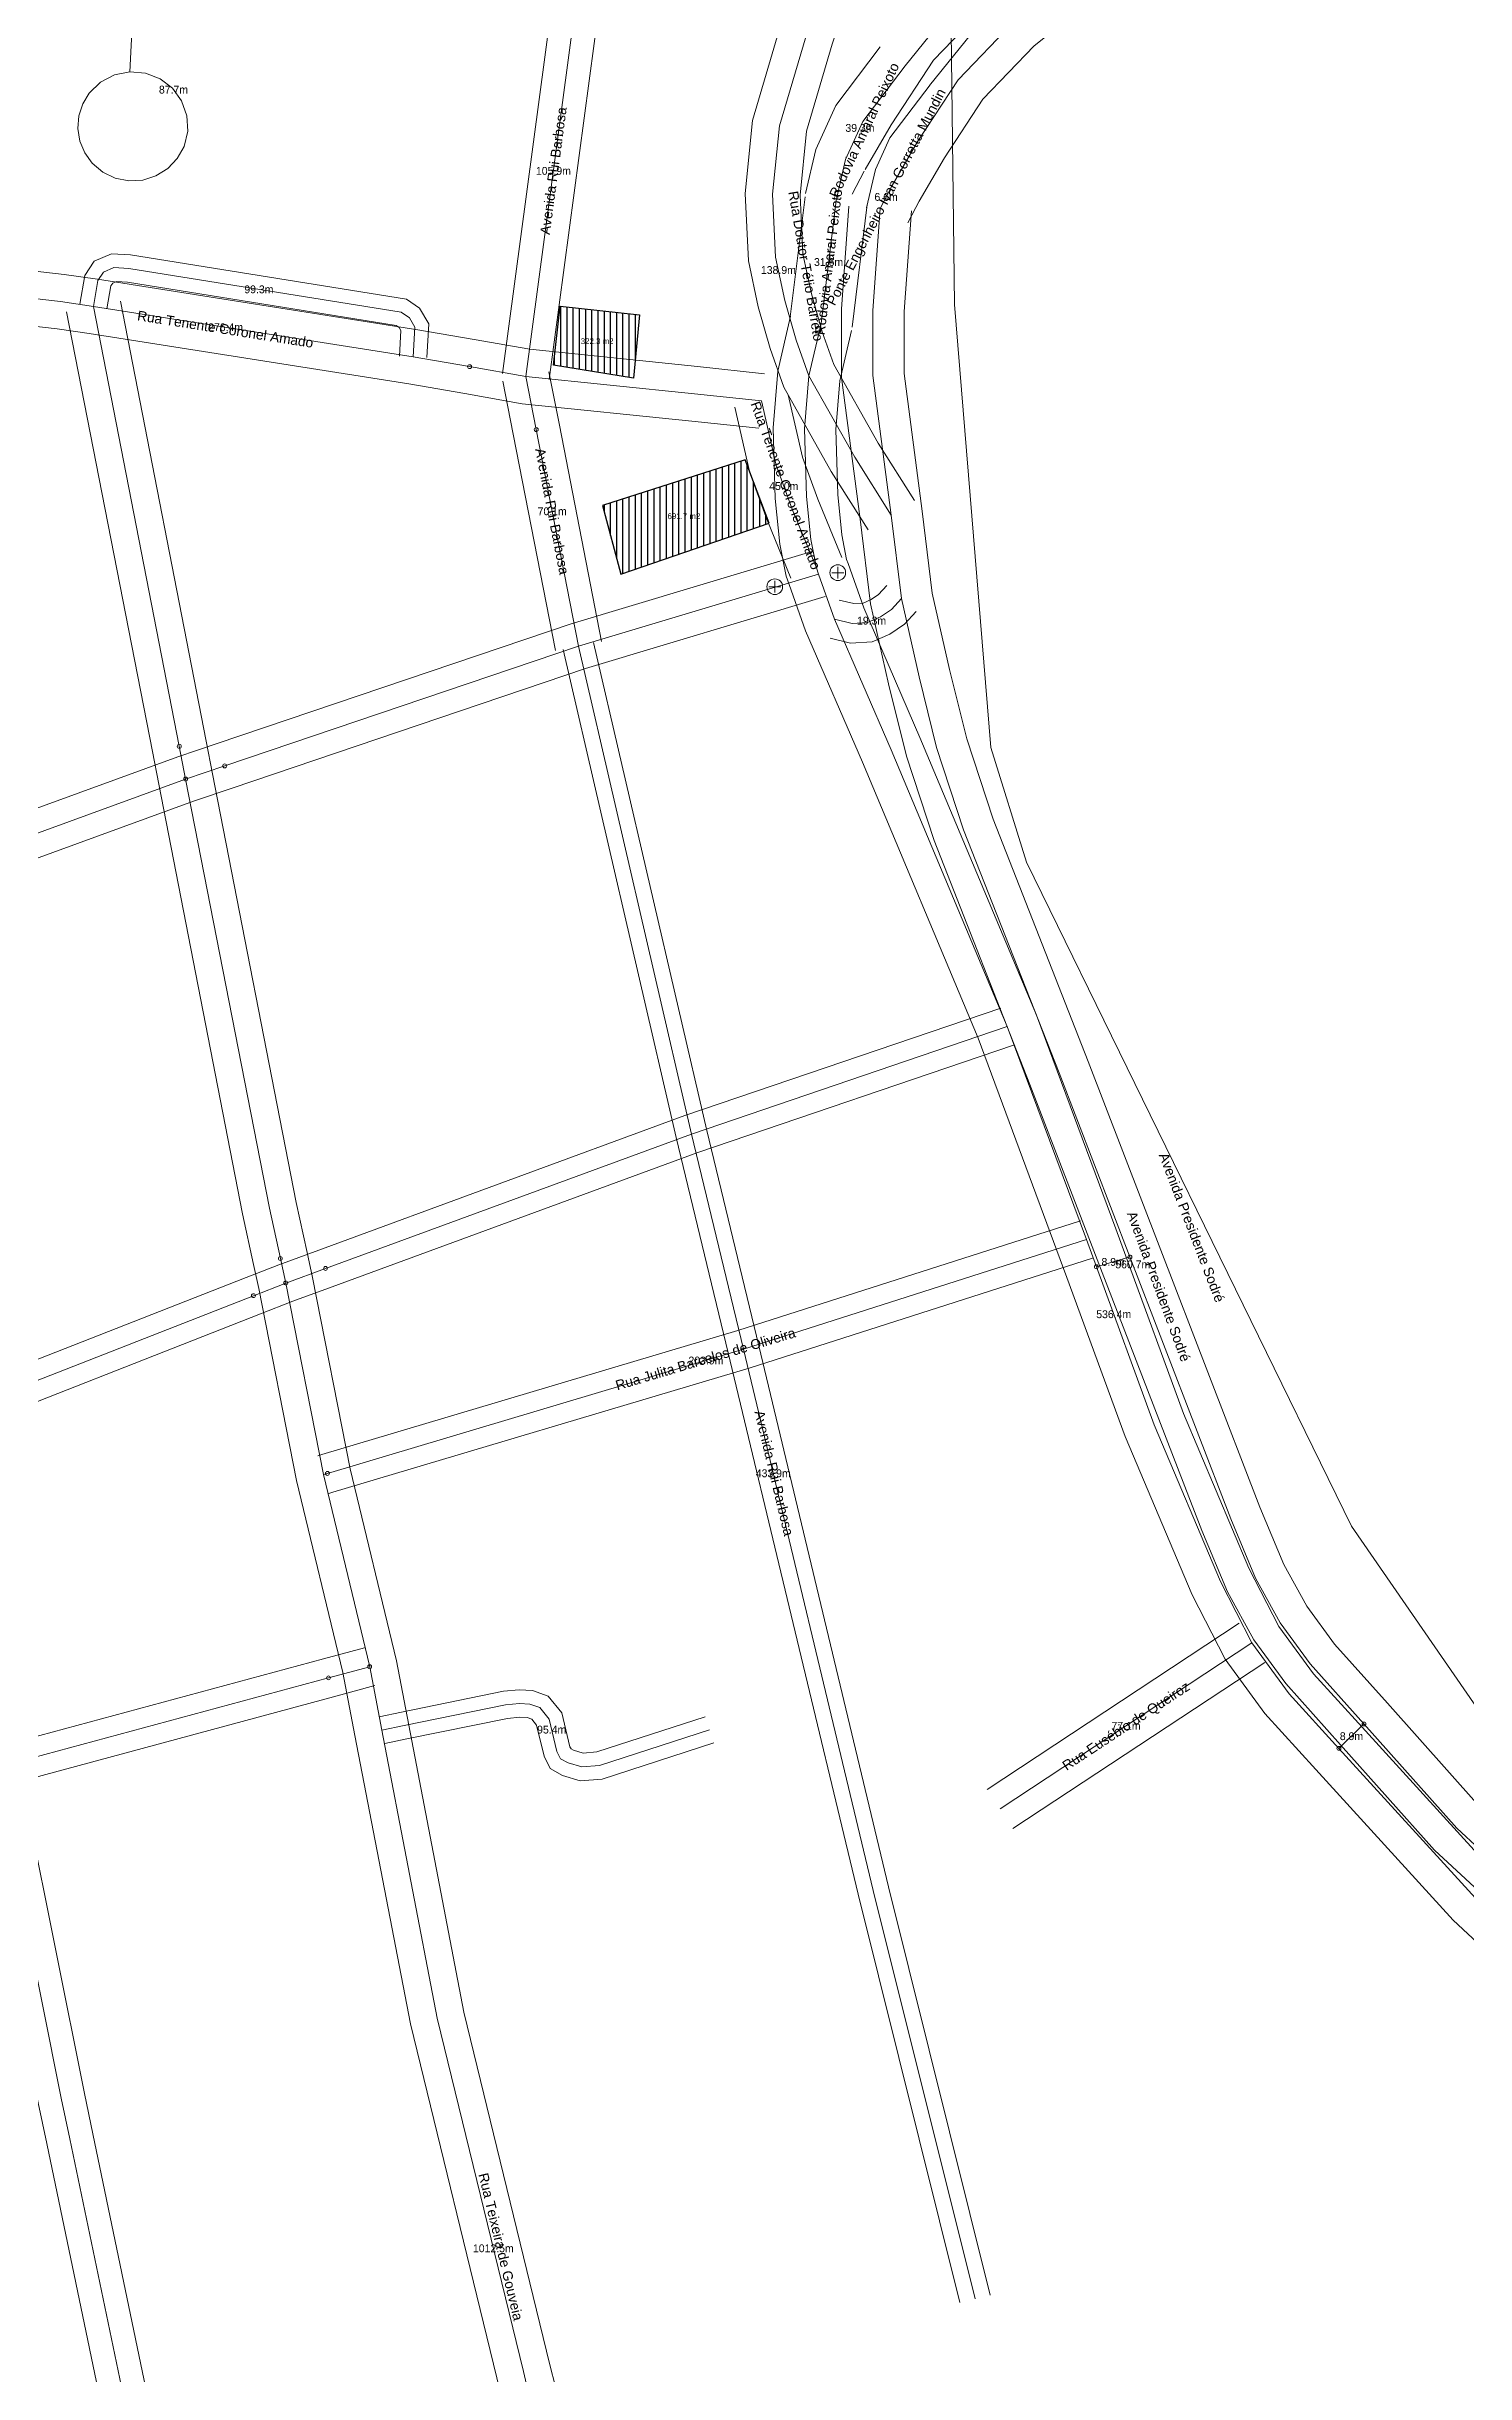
# Model space of a CAD drawing. Header units: metres. Extents: x 212809 to 214582, y 7522455 to 7524839.
# Drawn here: x 213765 to 214128, y 7522925 to 7523519 of the extents above; entities that cross this region are included whole.
import ezdxf
from ezdxf.enums import TextEntityAlignment as Align

# ---------------------------------------------------------------- set-up
doc = ezdxf.new("R2010")
doc.units = ezdxf.units.M
for name, color, linetype, lineweight in [('ANNOT_AREA', 2, 'Continuous', 13), ('ANNOT_LENGTH', 2, 'Continuous', 13), ('EDIFICACAO', 7, 'Continuous', 30), ('EQUIPAMENTOS', 4, 'Continuous', 15), ('TEXTO', 7, 'Continuous', 15), ('VEGETACAO', 3, 'Continuous', 13), ('VIAS', 8, 'Continuous', 15), ('VIAS_MEIO_FIO', 251, 'Continuous', 9)]:
    doc.layers.add(name, color=color, linetype=linetype, lineweight=lineweight)
doc.styles.add('PRO_STYLE', font='arial.ttf')

# ---------------------------------------------------------------- blocks, each defined once
blk = doc.blocks.new('ARVORE')
at = {"layer": 'VEGETACAO'}
for p, q in [((-1.5, 0), (1.5, 0)), ((0, -1.5), (0, 1.5))]:
    blk.add_line(p, q, dxfattribs=at)
at = {"layer": 'VEGETACAO', "color": 3}
blk.add_circle((0, 0), 2, dxfattribs=at)

msp = doc.modelspace()

# ---------------------------------------------------------------- hatches: boundary and pattern name
at = {"layer": 'EDIFICACAO_HATCH'}
h = msp.add_hatch(dxfattribs=at)
h.set_pattern_fill('ANSI31', scale=0.5, angle=45)
h.paths.add_polyline_path([(213896.39, 7523452.68), (213916.7, 7523450.49), (213915.14, 7523434.31), (213894.74, 7523437.61), (213896.39, 7523452.68)])
h = msp.add_hatch(dxfattribs=at)
h.set_pattern_fill('ANSI31', scale=0.5, angle=45)
h.paths.add_polyline_path([(213907.2, 7523401.77), (213911.94, 7523384.26), (213949.81, 7523397.32), (213943.63, 7523413.41), (213907.2, 7523401.77)])

# ---------------------------------------------------------------- linework, layer by layer
at = {"layer": 'EDIFICACAO'}
for points in [[(213896.39, 7523452.68), (213916.7, 7523450.49), (213915.14, 7523434.31), (213894.74, 7523437.61), (213896.39, 7523452.68)], [(213907.2, 7523401.77), (213911.94, 7523384.26), (213949.81, 7523397.32), (213943.63, 7523413.41), (213907.2, 7523401.77)]]:
    msp.add_lwpolyline(points, close=True, dxfattribs=at)
at = {"layer": 'EQUIPAMENTOS'}
msp.add_lwpolyline([(214132.89, 7523091.42), (214098.52, 7523141.26), (214015.51, 7523310.72), (214006.38, 7523339.98), (213997.11, 7523453.06), (213995.2, 7523606.63), (213981.62, 7523623.67), (213956.62, 7523693.31), (213925.81, 7523750.06), (213929.44, 7523758.55), (213899.08, 7523769.24), (213901.38, 7523786.09), (213864.16, 7523930.12)], dxfattribs=at)
at = {"layer": 'VIAS'}
for points in [[(213981.16, 7523483.49), (213987.74, 7523494.77), (213998.03, 7523510.49), (214012.06, 7523525.05), (214036.31, 7523544.45), (214065.98, 7523565.69), (214113.11, 7523600.1), (214133.79, 7523617.93), (214146.4, 7523631.5), (214154.65, 7523641.27)], [(214032.05, 7523572.9), (213984.49, 7523514.02)], [(213786.51, 7523512.52), (213788.12, 7523544.45)], [(213887.66, 7523434.72), (213901.69, 7523539.71)], [(213980.94, 7523399.33), (213971.64, 7523414.09), (213959.89, 7523434.88), (213956.68, 7523443.99), (213953.8, 7523454.16), (213951.43, 7523465.16), (213950.67, 7523481.23), (213952.43, 7523498.73), (213959.19, 7523521.66), (213961.86, 7523529.76)], [(213984.49, 7523514.02), (213973.69, 7523499.8), (213969.31, 7523490.1), (213966.87, 7523479.62)], [(213776.92, 7523489.2), (213779.62, 7523486.91), (213782.8, 7523485.36), (213786.28, 7523484.66), (213789.82, 7523484.85), (213793.2, 7523485.92), (213796.21, 7523487.78), (213798.64, 7523490.34), (213800.36, 7523493.43), (213801.3, 7523497.32), (213801.09, 7523501.29), (213799.75, 7523505.06), (213797.42, 7523508.29), (213794.24, 7523510.74), (213790.5, 7523512.19), (213786.51, 7523512.52), (213782.57, 7523511.73), (213779.03, 7523509.86), (213776.16, 7523507.08), (213774.49, 7523504.3), (213773.52, 7523501.22), (213773.28, 7523497.99), (213773.79, 7523494.81), (213775.02, 7523491.82), (213776.92, 7523489.2)], [(213978.11, 7523477.62), (213981.16, 7523483.49)], [(213966.87, 7523479.62), (213963.03, 7523448.27)], [(214224.21, 7523014.4), (214215.04, 7523020.42), (214202.21, 7523026.5), (214187.47, 7523031.56), (214161.2, 7523039.14), (214147.95, 7523045.5), (214137.16, 7523053.27), (214125.35, 7523064.18), (214101.66, 7523090.73), (214087.95, 7523106.1), (214080.29, 7523116.54), (214074, 7523127.96), (214067.64, 7523143.1), (214041.89, 7523209.95), (214023.79, 7523256.92), (213999.42, 7523319), (213992.54, 7523340.03), (213988.06, 7523358.09), (213983.54, 7523378.08), (213980.94, 7523399.33), (213976.27, 7523434.98), (213976.24, 7523451.61), (213978.11, 7523477.62)], [(213789.52, 7522896.98), (213771.19, 7522984.87), (213769.03, 7522995.2), (213754.58, 7523067.37), (213752.13, 7523079.55), (213734.11, 7523167.16), (213710.86, 7523284.53), (213708.14, 7523298.23), (213686.04, 7523395.12), (213676.1, 7523452.01), (213673.9, 7523464.65)], [(213673.9, 7523464.65), (213704.43, 7523461.18), (213768.85, 7523453.86), (213777.23, 7523452.61), (213858.9, 7523439.75), (213873.28, 7523437.24), (213887.66, 7523434.72), (213930.74, 7523430.29), (213947.84, 7523428.48)], [(213777.23, 7523452.61), (213778.36, 7523459.19), (213779.8, 7523461.38), (213782.45, 7523462.53), (213786.29, 7523462.33), (213855.81, 7523451.1), (213857.9, 7523449.69), (213859.3, 7523447.32), (213858.9, 7523439.75)], [(213777.23, 7523452.61), (213799.15, 7523340.32), (213800.78, 7523331.95), (213822.15, 7523222.41), (213824.96, 7523209.57), (213826.34, 7523203.3), (213835.94, 7523154.4), (213847.77, 7523105.35), (213850.88, 7523089.15), (213865, 7523015.67), (213887.01, 7522925.44), (213888.36, 7522919.9), (213902.04, 7522857.42), (213910.5, 7522818.75), (213929.12, 7522733.64), (213930.9, 7522725.53), (213954.55, 7522634.32), (213957.39, 7522623.35), (213963.23, 7522595.69), (213980.47, 7522514.04), (213987.46, 7522472.85), (213989.16, 7522462.86)], [(213963.03, 7523448.27), (213959.89, 7523434.88), (213958.82, 7523421.4), (213959.29, 7523404.08), (213960.39, 7523393.11), (213961.83, 7523385.86), (213962.38, 7523384.3), (213966.49, 7523372.74), (213980.93, 7523339.41), (214010.58, 7523268.76), (214030.78, 7523214.4), (214033.33, 7523207.45), (214048.12, 7523167.07), (214065.03, 7523127.11), (214073.06, 7523111.45), (214082.56, 7523098.44), (214095.27, 7523084.51), (214130.18, 7523046.27), (214144.32, 7523033.06), (214159.06, 7523023.58), (214178.37, 7523012.69), (214206.95, 7522999.96)], [(213901.07, 7523365.91), (213890.31, 7523421.17), (213887.66, 7523434.72)], [(213947.84, 7523428.48), (213951.53, 7523412.12), (213955.68, 7523400.86), (213961.83, 7523385.86)], [(213962.38, 7523384.3), (213901.07, 7523365.91), (213810.75, 7523335.32), (213800.78, 7523331.95), (213717.12, 7523301.5), (213708.14, 7523298.23), (213616.04, 7523266.31), (213605.95, 7523262.81), (213502.28, 7523225.43), (213412.8, 7523196.31), (213403.77, 7523193.37)], [(213966.49, 7523372.74), (213970.95, 7523371.7), (213974.91, 7523371.96), (213978.23, 7523373.35), (213981.03, 7523375.25), (213983.54, 7523378.08)], [(213901.07, 7523365.91), (213929.93, 7523241.34), (213943.23, 7523186.38), (213976.36, 7523048.24), (214002.34, 7522943.98)], [(213432.94, 7523065.89), (213528.43, 7523100.91), (213576.74, 7523115.76), (213623.33, 7523131.24), (213631.7, 7523134.02), (213725.59, 7523164.4), (213734.11, 7523167.16), (213818.09, 7523200.07), (213826.34, 7523203.3), (213836.48, 7523207.02), (213929.93, 7523241.34), (214010.58, 7523268.76)], [(214030.78, 7523214.4), (213943.23, 7523186.38), (213836.97, 7523154.7), (213835.94, 7523154.4)], [(214033.33, 7523207.45), (214041.89, 7523209.95)], [(214073.06, 7523111.45), (214008.73, 7523069.04)], [(213601.86, 7523021.12), (213647.89, 7523050.73), (213658.32, 7523054.8), (213752.13, 7523079.55), (213837.25, 7523102.51), (213847.77, 7523105.35)], [(213850.88, 7523089.15), (213856.57, 7523090.34), (213882.46, 7523095.63), (213886.05, 7523095.98), (213888.68, 7523095.83), (213891.25, 7523094.91), (213893.58, 7523091.99), (213895.6, 7523083.72), (213896.53, 7523081.87), (213898.42, 7523080.81), (213901.9, 7523079.78), (213906.45, 7523080.14), (213934.55, 7523089.25)], [(214101.66, 7523090.73), (214095.27, 7523084.51)]]:
    msp.add_lwpolyline(points, dxfattribs=at)
for centre in [(213873.28, 7523437.24), (213890.31, 7523421.17), (213799.15, 7523340.32), (213810.75, 7523335.32), (213800.78, 7523331.95), (214041.89, 7523209.95), (213824.96, 7523209.57), (213836.48, 7523207.02), (214033.33, 7523207.45), (213818.09, 7523200.07), (213826.34, 7523203.3), (213836.97, 7523154.7), (213847.77, 7523105.35), (213837.25, 7523102.51), (214101.66, 7523090.73), (214095.27, 7523084.51)]:
    msp.add_circle(centre, 0.5, dxfattribs=at)
at = {"layer": 'VIAS_MEIO_FIO', "color": 251}
for points in [[(213974.25, 7523487.53), (213980.94, 7523498.98), (213991.75, 7523515.5), (214006.66, 7523530.97), (214031.48, 7523550.83), (214061.3, 7523572.18), (214108.13, 7523606.37), (214128.23, 7523623.7), (214140.41, 7523636.81), (214148.54, 7523646.43)], [(213988.07, 7523479.46), (213994.55, 7523490.56), (214004.31, 7523505.48), (214017.47, 7523519.12), (214041.14, 7523538.07), (214070.67, 7523559.21), (214118.09, 7523593.83), (214139.35, 7523612.16), (214152.39, 7523626.19), (214160.77, 7523636.11)], [(214038.28, 7523567.87), (213990.71, 7523508.99)], [(213881.72, 7523435.52), (213895.74, 7523540.5)], [(213893.61, 7523433.93), (213907.64, 7523538.91)], [(213975.02, 7523395.6), (213965.62, 7523410.5), (213953.5, 7523431.97), (213950, 7523441.87), (213947, 7523452.47), (213944.46, 7523464.25), (213943.65, 7523481.42), (213945.53, 7523500.08), (213952.51, 7523523.75), (213955.22, 7523531.96)], [(213986.86, 7523403.06), (213977.65, 7523417.68), (213966.29, 7523437.79), (213963.35, 7523446.11), (213960.59, 7523455.85), (213958.39, 7523466.07), (213957.69, 7523481.05), (213959.33, 7523497.38), (213965.87, 7523519.58), (213968.51, 7523527.56)], [(213978.12, 7523518.86), (213966.78, 7523503.92), (213961.69, 7523492.68), (213959.08, 7523481.43)], [(213990.86, 7523509.18), (213980.61, 7523495.68), (213976.92, 7523487.52), (213974.66, 7523477.81)], [(213971.01, 7523481.3), (213974.05, 7523487.17)], [(213958.93, 7523480.59), (213955.09, 7523449.24)], [(214219.82, 7523007.72), (214211.11, 7523013.43), (214199.19, 7523019.08), (214185.06, 7523023.93), (214158.34, 7523031.64), (214143.85, 7523038.6), (214132.09, 7523047.06), (214119.64, 7523058.56), (214095.69, 7523085.4), (214081.72, 7523101.06), (214073.54, 7523112.23), (214066.79, 7523124.47), (214060.22, 7523140.12), (214034.42, 7523207.08), (214016.33, 7523254.02), (213991.89, 7523316.3), (213984.84, 7523337.82), (213980.27, 7523356.25), (213975.64, 7523376.71), (213973, 7523398.33), (213968.27, 7523434.46), (213968.24, 7523451.89), (213970.13, 7523478.19)], [(213974.81, 7523478.64), (213970.97, 7523447.3)], [(213985.21, 7523473.94), (213988.26, 7523479.81)], [(213674.69, 7523471.61), (213705.22, 7523468.14), (213769.76, 7523460.8), (213778.29, 7523459.53), (213860.04, 7523446.66), (213874.49, 7523444.13), (213888.63, 7523441.66), (213931.47, 7523437.25), (213948.58, 7523435.44)], [(214228.6, 7523021.09), (214218.96, 7523027.41), (214205.23, 7523033.92), (214189.88, 7523039.19), (214164.06, 7523046.64), (214152.05, 7523052.41), (214142.23, 7523059.48), (214131.07, 7523069.79), (214107.63, 7523096.05), (214094.17, 7523111.14), (214087.05, 7523120.85), (214081.21, 7523131.45), (214075.06, 7523146.09), (214049.35, 7523212.83), (214031.24, 7523259.82), (214006.95, 7523321.71), (214000.23, 7523342.24), (213995.84, 7523359.94), (213991.43, 7523379.45), (213988.88, 7523400.34), (213984.27, 7523435.51), (213984.24, 7523451.33), (213986.09, 7523477.04)], [(213795.39, 7522898.21), (213777.06, 7522986.1), (213774.91, 7522996.41), (213760.46, 7523068.55), (213758.01, 7523080.74), (213739.99, 7523168.35), (213716.74, 7523285.69), (213714.01, 7523299.48), (213691.92, 7523396.31), (213682.01, 7523453.04), (213679.81, 7523465.68)], [(213773.78, 7523453.2), (213775.03, 7523460.5), (213777.45, 7523464.17), (213781.81, 7523466.07), (213786.66, 7523465.81), (213857.13, 7523454.43), (213860.51, 7523452.15), (213862.86, 7523448.19), (213862.39, 7523439.57)], [(213783.65, 7522895.76), (213765.32, 7522983.65), (213763.15, 7522994), (213748.69, 7523066.19), (213746.25, 7523078.36), (213728.22, 7523165.98), (213704.97, 7523283.36), (213702.27, 7523296.98), (213680.15, 7523393.94), (213670.19, 7523450.98), (213667.99, 7523463.62)], [(213673.11, 7523457.7), (213703.64, 7523454.23), (213767.94, 7523446.92), (213776.17, 7523445.69), (213857.75, 7523432.85), (213872.07, 7523430.34), (213886.7, 7523427.78), (213930.01, 7523423.33), (213947.1, 7523421.51)], [(213780.68, 7523452.02), (213781.68, 7523457.88), (213782.15, 7523458.58), (213783.09, 7523458.99), (213785.91, 7523458.84), (213854.49, 7523447.77), (213855.29, 7523447.23), (213855.75, 7523446.45), (213855.4, 7523439.94)], [(213784.1, 7523453.95), (213806.02, 7523341.66), (213807.65, 7523333.29), (213829, 7523223.83), (213831.8, 7523211.07), (213833.19, 7523204.72), (213842.78, 7523155.89), (213854.61, 7523106.84), (213857.76, 7523090.47), (213871.84, 7523017.16), (213893.81, 7522927.1), (213895.18, 7522921.48), (213908.88, 7522858.91), (213917.34, 7522820.25), (213935.96, 7522735.14), (213937.71, 7522727.16), (213961.33, 7522636.07), (213964.21, 7522624.95), (213970.08, 7522597.13), (213987.35, 7522515.35), (213994.37, 7522474.02), (213996.06, 7522464.03)], [(213770.36, 7523451.27), (213792.28, 7523338.98), (213793.91, 7523330.61), (213815.29, 7523220.99), (213818.12, 7523208.07), (213819.48, 7523201.88), (213829.1, 7523152.9), (213840.93, 7523103.87), (213844.01, 7523087.83), (213858.16, 7523014.18), (213880.21, 7522923.78), (213881.54, 7522918.32), (213895.2, 7522855.92), (213903.67, 7522817.26), (213922.29, 7522732.14), (213924.09, 7522723.9), (213947.78, 7522632.56), (213950.58, 7522621.75), (213956.38, 7522594.24), (213973.59, 7522512.73), (213980.56, 7522471.67), (213982.26, 7522461.69)], [(213955.24, 7523450.09), (213951.97, 7523436.12), (213950.82, 7523421.61), (213951.3, 7523403.58), (213952.47, 7523391.93), (213954.1, 7523383.72), (213954.85, 7523381.62), (213959.05, 7523369.81), (213973.57, 7523336.27), (214003.14, 7523265.82), (214023.27, 7523211.63), (214025.82, 7523204.69), (214040.68, 7523164.13), (214057.78, 7523123.72), (214066.23, 7523107.25), (214076.35, 7523093.37), (214089.37, 7523079.12), (214124.48, 7523040.64), (214139.38, 7523026.72), (214154.93, 7523016.72), (214174.77, 7523005.54), (214203.7, 7522992.65)], [(213970.82, 7523446.45), (213967.82, 7523433.65), (213966.83, 7523421.19), (213967.28, 7523404.59), (213968.31, 7523394.29), (213969.56, 7523387.99), (213969.92, 7523386.99), (213973.94, 7523375.68), (213988.29, 7523342.55), (214018.02, 7523271.71), (214038.28, 7523217.17), (214040.84, 7523210.2), (214055.56, 7523170.01), (214072.28, 7523130.5), (214079.89, 7523115.66), (214088.76, 7523103.51), (214101.18, 7523089.91), (214135.87, 7523051.9), (214149.25, 7523039.39), (214163.19, 7523030.43), (214181.97, 7523019.85), (214210.21, 7523007.26)], [(213906.96, 7523367.05), (213896.2, 7523422.32), (213893.55, 7523435.87)], [(213895.18, 7523364.76), (213884.42, 7523420.03), (213881.78, 7523433.57)], [(213954.67, 7523430.02), (213958.26, 7523414.11), (213962.2, 7523403.4), (213968.31, 7523388.51)], [(213941.01, 7523426.93), (213944.81, 7523410.13), (213949.15, 7523398.32), (213955.35, 7523383.2)], [(213960.66, 7523390.05), (213899.24, 7523371.62), (213808.83, 7523341.01), (213798.79, 7523337.61), (213715.07, 7523307.14), (213706.13, 7523303.88), (213614.07, 7523271.98), (213603.95, 7523268.46), (213500.34, 7523231.1), (213410.95, 7523202.01), (213401.91, 7523199.08)], [(213964.11, 7523378.56), (213902.89, 7523360.19), (213812.68, 7523329.64), (213802.77, 7523326.29), (213719.17, 7523295.86), (213710.15, 7523292.58), (213618.01, 7523260.64), (213607.95, 7523257.15), (213504.23, 7523219.75), (213414.66, 7523190.6), (213405.62, 7523187.67)], [(213967.64, 7523377.61), (213971.36, 7523376.73), (213973.75, 7523376.89), (213975.84, 7523377.77), (213977.7, 7523379.03), (213979.79, 7523381.39)], [(213965.35, 7523367.88), (213970.53, 7523366.66), (213976.07, 7523367.02), (213980.63, 7523368.93), (213984.36, 7523371.47), (213987.28, 7523374.76)], [(213897.17, 7523365), (213926.04, 7523240.42), (213939.34, 7523185.44), (213972.48, 7523047.29), (213998.46, 7522943.01)], [(213904.96, 7523366.81), (213933.82, 7523242.26), (213947.12, 7523187.31), (213980.25, 7523049.19), (214006.23, 7522944.95)], [(213431.22, 7523070.58), (213526.83, 7523105.65), (213575.22, 7523120.52), (213621.75, 7523135.98), (213630.14, 7523138.77), (213724.05, 7523169.16), (213732.42, 7523171.87), (213816.26, 7523204.72), (213824.56, 7523207.98), (213834.76, 7523211.72), (213928.26, 7523246.06), (214008.97, 7523273.5)], [(213434.66, 7523061.19), (213530.02, 7523096.17), (213578.26, 7523111), (213624.91, 7523126.49), (213633.26, 7523129.27), (213727.13, 7523159.65), (213735.79, 7523162.45), (213819.91, 7523195.41), (213828.11, 7523198.63), (213838.2, 7523202.33), (213931.6, 7523236.63), (214012.19, 7523264.03)], [(214029.25, 7523219.16), (213941.75, 7523191.15), (213835.55, 7523159.5), (213834.52, 7523159.19)], [(214032.3, 7523209.64), (213944.71, 7523181.6), (213838.4, 7523149.91), (213837.36, 7523149.6)], [(214069.76, 7523116.46), (214005.43, 7523074.05)], [(213599.15, 7523025.32), (213645.6, 7523055.2), (213656.77, 7523059.56), (213750.84, 7523084.38), (213835.94, 7523107.34), (213846.47, 7523110.18)], [(214076.36, 7523106.45), (214012.04, 7523064.03)], [(213604.56, 7523016.91), (213650.17, 7523046.25), (213659.88, 7523050.04), (213753.42, 7523074.72), (213838.55, 7523097.68), (213849.07, 7523100.53)], [(213850.17, 7523092.58), (213855.86, 7523093.77), (213881.94, 7523099.1), (213885.98, 7523099.49), (213889.38, 7523099.29), (213893.36, 7523097.87), (213896.8, 7523093.57), (213898.91, 7523084.94), (213899.18, 7523084.4), (213899.79, 7523084.05), (213902.27, 7523083.32), (213905.76, 7523083.6), (213933.47, 7523092.58)], [(213851.6, 7523085.73), (213857.28, 7523086.92), (213882.98, 7523092.17), (213886.11, 7523092.47), (213887.98, 7523092.36), (213889.14, 7523091.95), (213890.37, 7523090.41), (213892.3, 7523082.5), (213893.89, 7523079.35), (213897.04, 7523077.57), (213901.53, 7523076.24), (213907.14, 7523076.68), (213935.63, 7523085.92)]]:
    msp.add_lwpolyline(points, dxfattribs=at)

# ---------------------------------------------------------------- block references
for p in [(213951.22, 7523381.06), (213967.31, 7523384.64)]:
    msp.add_blockref('ARVORE', p)

# ---------------------------------------------------------------- texts
at = {"layer": 'ANNOT_AREA', "color": 7}
for s, p in [('322.3 m2', (213905.86, 7523443.74)), ('691.7 m2', (213928.01, 7523399.07))]:
    msp.add_text(s, height=1.5, dxfattribs=at).set_placement(p, align=Align.MIDDLE_CENTER)
at = {"layer": 'ANNOT_LENGTH', "color": 7}
for s, p in [('87.7m', (213797.67, 7523507.95)), ('39.3m', (213972.96, 7523498.18)), ('105.9m', (213894.68, 7523487.22)), ('6.6m', (213979.63, 7523480.56)), ('138.9m', (213952.13, 7523461.89)), ('31.6m', (213964.95, 7523463.94)), ('99.3m', (213819.48, 7523456.97)), ('276.4m', (213810.98, 7523447.3)), ('45.0m', (213953.51, 7523406.75)), ('70.1m', (213894.37, 7523400.31)), ('19.3m', (213975.93, 7523372.39)), ('8.9m', (214037.61, 7523208.7)), ('560.7m', (214042.62, 7523208.06)), ('536.4m', (214037.76, 7523195.34)), ('203.9m', (213933.63, 7523183.52)), ('433.9m', (213950.82, 7523154.73)), ('95.4m', (213894.24, 7523089.3)), ('77.1m', (214040.9, 7523090.25)), ('8.9m', (214098.47, 7523087.62)), ('1012.5m', (213879.34, 7522956.88))]:
    msp.add_text(s, height=2, dxfattribs=at).set_placement(p, align=Align.MIDDLE_CENTER)
at = {"layer": 'TEXTO', "style": 'PRO_STYLE'}
for s, rotation, p in [('Rodovia Amaral Peixoto', 65.06291, (213974.02, 7523497.62)), ('Ponte Engenheiro Ivan Gorretta Mundin', 62.59582, (213979.63, 7523480.56)), ('Avenida Rui Barbosa', 82.38998, (213894.68, 7523487.22)), ('Rua Doutor Télio Barreto', 279.70826, (213959.16, 7523462.91)), ('Rodovia Amaral Peixoto', 83.01025, (213964.95, 7523463.94)), ('Rua Tenente Coronel Amado', -8.94483, (213810.91, 7523446.79)), ('Rua Tenente Coronel Amado', -69.79009, (213954, 7523406.9)), ('Avenida Rui Barbosa', 281.01813, (213894.37, 7523400.31)), ('Avenida Presidente Sodré', 291.07322, (214057.69, 7523217.49)), ('Avenida Presidente Sodré', -69.8443, (214049.24, 7523202.43)), ('Rua Julita Barcelos de Oliveira', 16.60876, (213933.51, 7523183.91)), ('Avenida Rui Barbosa', -76.51247, (213951.04, 7523154.78)), ('Rua Eusébio de Queiroz', 33.399, (214040.9, 7523090.25)), ('Rua Teixeira de Gouveia', -76.4603, (213881.26, 7522957.29))]:
    msp.add_text(s, height=2.5, rotation=rotation, dxfattribs=at).set_placement(p, align=Align.MIDDLE_CENTER)

doc.saveas('drawing.dxf')
